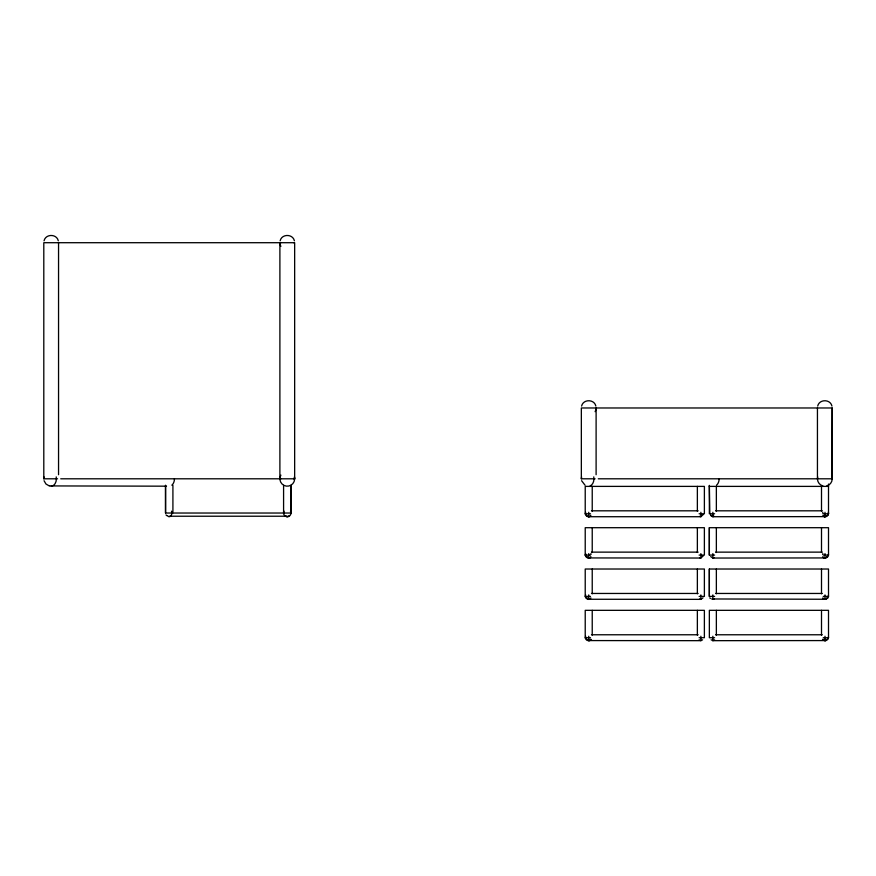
<?xml version="1.0" encoding="UTF-8"?>
<svg xmlns="http://www.w3.org/2000/svg" width="876" height="876" viewBox="0 0 876 876"><rect width="100%" height="100%" fill="white"/><g stroke="black" fill="none" stroke-linecap="round" stroke-linejoin="round"><path stroke-width="1.31" d="M165.542 513.029L165.542 485.381L165.542 513.029L172.791 513.029M290.963 513.029L290.963 485.381L290.963 513.029L173.295 513.029M714.608 596.403L709.352 596.403L709.352 569.017L828.51 569.017L828.51 596.403L828.039 597.881L825.915 599.261L711.619 598.965M714.608 555.088L709.352 555.088L709.352 527.702L828.51 527.702L828.51 555.088L828.039 556.567L825.915 557.935L712.856 558.045L710.71 556.567M712.856 636.25L712.856 640.674L825.915 640.575L828.039 639.195L828.51 637.717L828.51 610.331L709.352 610.331L709.352 637.717L714.608 637.717M712.856 594.924L712.856 599.359L714.104 598.965M712.856 553.61L712.856 558.045L714.104 557.64M712.856 512.296L712.856 516.72L825.915 516.621L828.039 515.252L828.51 513.774L828.51 484.067M716.36 593.797L716.36 569.017M716.36 552.482L716.36 527.702M825.006 553.61L825.006 558.034L823.254 557.64M825.006 512.296L825.006 516.72L823.254 516.325L825.915 516.599L828.039 514.88M825.006 636.25L825.006 640.674L822.531 639.808M825.006 594.924L825.006 599.359L823.254 598.965M595.111 478.8L581.346 478.8L581.346 407.975L832.2 407.975L832.2 478.8L598.275 478.8M703.264 514.54L700.877 516.72L588.727 516.72L588.727 512.296M710.469 514.54L711.619 516.325L712.856 516.325M827.152 515.252L826.243 516.325L825.006 516.325M703.264 555.855L700.877 558.034L588.727 557.935M703.012 597.881L700.877 599.359L588.727 599.261M588.727 640.575L700.877 640.674L702.629 639.808M712.856 516.621L714.104 516.325L712.221 516.599L711.104 515.646M711.104 639.808L712.856 640.575M828.389 513.993L828.389 512.077M57.564 478.8L43.8 478.8L44.052 476.894M581.346 478.8L581.598 476.894M590.479 557.64C587.993 559.162 583.843 556.457 585.694 553.61M822.608 513.007L822.86 512.296M822.608 554.322L822.86 553.61M44.052 240.791C45.618 233.706 56.743 233.706 58.298 240.791M280.145 240.791C281.711 233.706 292.836 233.706 294.402 240.791M581.598 406.059C583.164 398.974 594.289 398.974 595.855 406.059M595.111 411.665L595.855 409.88M817.691 406.059C819.257 398.974 830.382 398.974 831.948 406.059M585.694 512.296C583.843 515.132 587.993 517.847 590.479 516.325M585.694 594.924C583.843 597.771 587.993 600.487 590.479 598.965M585.694 636.25C583.668 639.48 588.869 642.141 591.201 639.808M590.873 639.195L589.362 640.575L586.975 639.808M826.758 639.808L827.152 639.195L825.652 640.575L824.36 640.575L822.86 639.195M590.873 515.252C589.986 517.53 586.591 516.862 586.329 514.54M590.479 557.18L590.873 556.567M590.479 598.494L590.873 597.881M714.608 639.808L712.856 640.674M826.243 516.227L824.36 516.621L822.86 515.252M826.243 557.64L823.768 557.64L825.006 557.935M826.243 598.965L823.768 598.965L825.006 599.261M589.964 557.64L588.081 557.935L586.329 555.855L586.581 556.567M589.964 598.965L588.081 599.261L586.329 597.169L586.581 597.881M823.254 639.808L825.652 640.575M709.352 555.088L709.352 527.702M709.352 596.403L709.352 569.017M43.8 478.8L43.8 242.707L294.654 242.707L294.654 478.8L60.729 478.8M280.145 242.707L280.889 242.707M280.145 478.8L280.889 478.8M166.517 486.18L51.18 485.928M709.352 486.388L828.51 486.388M591.464 510.817L698.139 510.817M715.593 510.817L822.268 510.817M709.823 513.029L709.352 485.381L709.352 513.774L714.608 513.774M828.51 513.029L828.51 513.774L823.254 513.774M590.479 513.774L585.223 513.774L585.223 486.388L704.381 486.388L704.381 513.774L699.114 513.774M591.464 552.132L698.139 552.132M715.593 552.143L822.268 552.132M699.114 555.088L704.381 555.088L704.381 527.702L585.223 527.702L585.223 555.088L590.479 555.088M591.464 593.457L698.139 593.457M715.593 593.457L822.268 593.457M590.479 596.403L585.223 596.403L585.223 569.017L704.381 569.017L704.381 596.403L699.114 596.403M591.464 634.772L698.139 634.772M715.593 634.772L822.268 634.772M590.479 637.717L585.223 637.717L585.223 610.331L704.381 610.331L704.381 637.717L699.114 637.717M823.254 637.717L828.51 637.717L828.389 636.962M293.668 242.707L294.402 242.707M293.668 478.8L294.402 478.8M585.343 555.088L586.252 555.088M823.254 555.088L828.51 555.088L828.389 554.322M823.254 596.403L828.51 596.403L828.389 595.636M831.948 478.8L832.2 407.975M588.081 516.621L588.727 516.325M588.081 640.575L588.727 640.674L588.727 636.25M49.264 485.928L45.957 484.012L44.052 480.705M699.628 516.325L700.877 516.72L700.877 512.296M699.628 557.64L700.877 558.034L700.877 553.61M699.628 598.965L700.877 599.359L700.877 594.924M823.768 516.227L825.006 516.599M585.037 485.195L581.598 480.705M699.114 639.808L700.877 640.674L700.877 636.25M709.823 597.881L710.381 598.494M166.035 514.88L166.615 515.646M822.86 556.567L823.254 557.18M822.86 597.881L823.254 598.494M280.145 244.612L280.889 246.397M590.873 553.61L591.125 554.322M586.329 638.484L586.581 639.195M294.654 478.8L294.402 476.894A7.38 7.38 0 0 1 286.31 486.114A7.38 7.38 0 0 1 280.889 475.11M56.217 476.894L56.392 478.8A7.369 5.212 -90 0 1 49.833 485.928M588.727 553.61L588.727 558.034M588.727 594.924L588.727 599.359M821.502 486.388L821.502 511.168M821.502 527.702L821.502 552.482M821.502 569.017L821.502 593.797M821.502 610.331L821.502 635.111M817.439 407.975L817.439 478.8M716.36 486.388L716.36 511.168M716.36 610.331L716.36 635.111M697.362 486.388L697.362 511.168M697.362 527.702L697.362 552.482M697.362 569.017L697.362 593.797M697.362 610.331L697.362 635.111M596.107 407.975L596.107 474.715M592.231 486.388L592.231 511.168M592.231 527.702L592.231 552.482M592.231 569.017L592.231 593.797M592.231 610.331L592.231 635.111M287.273 516.227L169.221 516.227M283.583 485.381L283.583 513.029M279.893 242.707L279.893 478.8M172.911 485.381L172.911 511.715M58.55 242.707L58.55 474.704M593.764 476.894A7.38 5.212 -90 0 1 590.074 485.928M719.13 478.8A7.38 5.212 -90 0 1 716.524 485.184M831.948 476.894A7.369 7.369 0 0 1 826.736 485.928M822.914 485.928A7.369 7.369 0 0 1 817.702 476.894M174.444 478.8A7.38 5.212 -90 0 1 171.838 485.195M171.488 511.19A3.679 2.595 -90 0 1 171.74 512.077L171.74 513.993A3.679 2.595 -90 0 1 169.9 516.577A3.679 2.595 -90 0 1 167.393 515.625M290.471 511.19A3.69 3.69 0 0 1 289.649 515.855A3.69 3.69 0 0 1 284.908 515.855A3.69 3.69 0 0 1 284.076 511.19M289.113 515.646A3.69 2.606 -90 0 1 285.97 516.227M827.152 556.567L826.758 557.18L827.152 556.567M827.152 597.881L826.758 598.494L827.152 597.881"/></g></svg>
